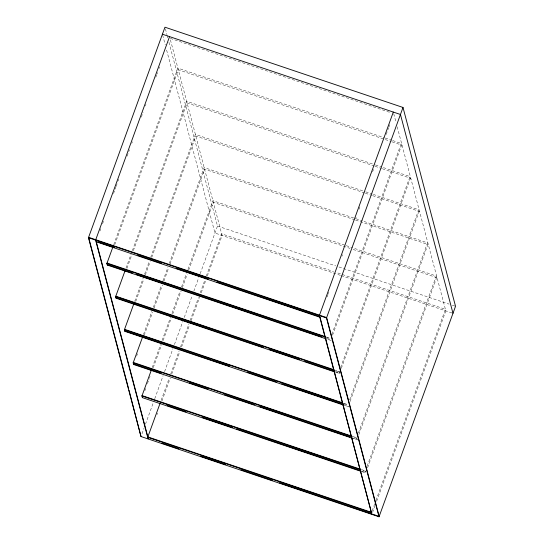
<?xml version="1.0" encoding="UTF-8"?>
<svg xmlns="http://www.w3.org/2000/svg" width="544" height="544" viewBox="0 0 544 544"><rect width="100%" height="100%" fill="white"/><g stroke="black" fill="none" stroke-linecap="round" stroke-linejoin="round"><path stroke-width="0.41" stroke-dasharray="2.72 2.04" d="M99.94 230.996L100.81 228.609M102.544 223.829L103.707 220.646M113.546 193.562L115.858 187.19M116.151 186.395L117.885 181.614M118.177 180.819L118.755 179.228M127.153 156.128L129.465 149.756M131.784 143.385L132.362 141.794M141.331 117.103L143.072 112.322M145.384 105.951L145.962 104.36M155.808 77.282L156.672 74.888M156.964 74.093L157.542 72.502M158.991 68.517L159.569 66.926M113.723 244.678L177.888 68.136L384.37 137.761M114.736 244.705L178.316 69.761L391.224 141.556M125.963 268.226L130.9 254.646M132.355 250.655L186.64 101.272L374.646 164.669M126.976 268.26L131.913 254.68M133.362 250.682L187.068 102.904L374.272 166.022M134.722 301.369L143.14 278.202M144.595 274.21L149.24 261.426M150.688 257.434L195.398 134.416L364.922 191.576M135.735 301.396L143.861 279.031M145.309 275.033L150.246 261.453M151.701 257.462L195.826 136.041L364.548 192.93M143.48 334.506L151.898 311.338M153.347 307.346L161.48 284.981M162.928 280.983L167.865 267.403M169.313 263.412L204.15 167.552L355.198 218.484M136.646 356.102L137.516 353.709M144.194 335.335L152.619 312.168M154.068 308.176L162.486 285.008M163.941 281.017L168.586 268.233M170.034 264.241L204.585 169.177L354.824 219.837M152.232 367.642L160.65 344.481M162.105 340.483L170.524 317.315M171.972 313.324L180.105 290.958M181.553 286.96L186.49 273.38M187.938 269.389L212.908 200.688L345.474 245.392M144.826 390.837L145.697 388.443M147.438 383.649L149.178 378.855M149.471 378.06L150.049 376.462M153.245 367.676L161.663 344.508M163.112 340.517L171.244 318.145M172.693 314.153L181.111 290.986M182.274 287.79L187.211 274.21M188.659 270.218L213.336 202.314L349.921 248.37M142.011 433.758L144.038 428.182M145.479 424.198L153.299 402.696M154.748 398.711L163.139 375.618M164.587 371.634L172.978 348.534M174.427 344.556L182.825 321.456M184.273 317.472L192.372 295.174M193.82 291.19L198.744 277.651M200.192 273.666L217.505 226.032L168.878 41.99M161.167 400.289L169.272 377.992M170.721 374.007L179.112 350.907M180.56 346.929L188.952 323.83M190.114 320.64L198.506 297.548M200.246 292.767L205.163 279.228M206.326 276.039L221.666 233.832L333.54 271.551M156.964 414.664L157.542 413.066M161.888 401.118L170.279 378.026M171.727 374.041L179.833 351.737M181.567 346.963L189.672 324.659M191.121 320.674L199.804 296.786M201.253 292.801L205.884 280.058M207.332 276.073L222.095 235.457L169.993 38.27L391.326 112.887M327.162 296.888L328.032 294.494M328.324 293.699L328.902 292.108M341.924 256.265L342.502 254.674M355.531 218.831L356.109 217.24M359.006 209.277L359.876 206.883M372.606 171.843L373.476 169.449M386.213 134.409L388.532 128.037M388.817 127.242L389.98 124.052M331.854 334.37L401.241 143.453L392.401 140.468M332.574 335.199L401.669 145.078L401.241 143.453M340.612 367.506L409.992 176.589L382.677 167.375M341.333 368.336L410.428 178.214L409.992 176.589M335.818 372.293L339.844 373.653L339.986 373.266L339.558 371.634L335.138 370.144M349.656 399.847L418.751 209.726L372.953 194.283M350.084 401.472L419.179 211.351L418.751 209.726M358.408 432.983L427.502 242.862L363.229 221.19M358.843 434.615L427.938 244.494L427.502 242.862M367.166 466.126L436.261 276.005L353.505 248.098M367.594 467.752L436.689 277.63L436.261 276.005M372.178 510.782L374.789 503.615M375.945 500.426L445.414 309.278L336.756 272.639M372.613 512.407L374.925 506.036M376.666 501.262L445.842 310.903L397.215 126.861M385.172 138.033L391.598 140.196M392.027 141.828L401.669 145.078M375.448 164.941L381.874 167.103M375.074 166.294L381.5 168.463M382.303 168.735L410.428 178.214M365.724 191.848L372.15 194.011M365.35 193.202L371.776 195.371M372.579 195.643L419.179 211.351M356 218.756L362.426 220.918M355.626 220.109L427.938 244.494M346.276 245.664L352.702 247.826M353.138 249.458L436.689 277.63M217.505 226.032L335.716 265.894M338.932 266.975L449.099 304.123M452.316 305.211L455.532 306.292M340.408 275.352L214.955 233.05L166.328 49.008M341.204 275.618L452.982 313.31M326.386 337.008L330.8 338.497M326.631 337.532L330.657 338.885M326.815 338.633L331.228 340.122L331.085 340.517L327.066 339.157M336.192 370.94L339.415 372.028M335.573 371.776L339.986 373.266M343.896 403.288L348.31 404.777M344.141 403.804L348.167 405.164M343.91 404.77L348.738 406.402L348.595 406.79L344.576 405.436M352.655 436.424L357.068 437.913L356.925 438.301L352.9 436.948M352.668 437.913L357.496 439.538L357.354 439.926L352.526 438.301M361.406 469.56L365.82 471.05L365.677 471.437L361.658 470.084M361.42 471.05L365.854 472.546M362.086 471.709L366.112 473.069L365.425 470.914M393.747 113.716L396.134 122.754M339.157 371.504L339.844 373.653M356.667 437.777L357.102 439.402M165.403 28.846L166.92 34.592M167.137 35.414L167.79 37.883M162.636 35.04L165.24 44.9"/><path stroke-width="0.82" d="M88.468 237.708L164.968 27.2L403.002 107.46L455.532 306.292L379.032 516.8L140.998 436.54L88.468 237.708L326.495 317.968L379.032 516.8M169.558 36.625L95.608 240.115L148.138 438.947L148.281 438.552M326.257 338.885L107.338 265.064L106.91 263.439L112.853 247.071M107.338 265.064L107.052 263.051L325.162 336.6M335.016 372.021L116.09 298.207L115.661 296.575L125.093 270.626M116.09 298.207L115.804 296.188L333.921 369.736M343.767 405.164L124.848 331.344L124.42 329.718L133.851 303.763M124.848 331.344L124.991 330.956L211.113 359.992M352.526 438.301L133.606 364.48L133.171 362.855L142.603 336.906M133.606 364.48L133.742 364.092L161.112 373.32M361.277 471.437L142.358 397.623L141.93 395.991L151.361 370.042M142.358 397.623L142.501 397.229M140.998 436.54L128.982 390.136M160.011 403.478L147.71 437.315L371.457 512.768L319.933 316.812L319.784 317.186L96.036 241.74M393.312 112.071L319.355 315.561L371.892 514.393M326.495 317.968L403.002 107.46M162.418 34.218L400.452 114.478L452.982 313.31M97.791 241.896L114.689 247.595M138.033 255.462L161.371 263.337M176.664 268.491L208.053 279.072M216.906 282.057L319.124 316.526M106.91 263.439L325.829 337.26M107.481 264.676L132.43 273.088M136.401 274.428L321.572 336.865M115.661 296.575L334.587 370.396M116.232 297.813L263.52 347.48M269.688 349.561L299.744 359.693M305.041 361.481L333.547 371.09M124.562 329.324L342.679 402.873M124.42 329.718L343.339 403.532M212.561 360.482L229.622 366.234M247.914 372.402L276.304 381.976M281.656 383.778L341.918 404.097M133.314 362.467L351.846 436.152M133.171 362.855L352.097 436.676M189.183 382.786L207.794 389.062M224.536 394.706L254.476 404.804M259.882 406.626L349.867 436.968M142.072 395.604L360.604 469.288M141.93 395.991L360.046 469.54M167.409 405.627L185.966 411.883M202.756 417.547L232.648 427.625M236.504 428.924L360.23 470.648M147.852 436.927L371.6 512.373M161.962 443.17L178.867 448.868M200.6 456.198L225.549 464.61M240.842 469.764L272.231 480.352M279.473 482.793L372.035 514.005M372.824 514.27L378.379 516.14M379.175 516.412L326.638 317.58L88.604 237.32L128.547 388.491M96.397 242.189L148.063 437.736"/></g></svg>
